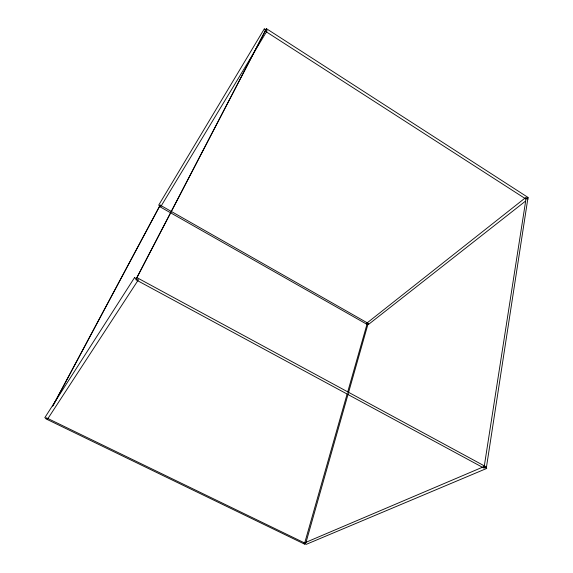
<?xml version="1.0" encoding="UTF-8"?>
<svg xmlns="http://www.w3.org/2000/svg" width="573" height="573" viewBox="0 0 573 573"><rect width="100%" height="100%" fill="white"/><g stroke="black" fill="none" stroke-linecap="round" stroke-linejoin="round"><path stroke-width="0.86" d="M266.409 28.65L135.808 279.717L483.97 468.091L486.47 467.038L528.034 197.434L266.409 28.65L136.216 278.922M484.249 466.329L525.964 199.067L528.034 197.434M304.399 544.049L305.696 543.498L46.528 417.867L45.897 418.842L304.399 544.049L347.166 393.852M347.653 392.133L366.964 324.332L368.188 323.365L160.196 205.12L52.652 406.207M305.939 542.638L368.188 323.365M53.26 405.254L160.196 205.12M525.377 201.23L368.546 324.404L366.605 323.301L525.799 197.484L528.191 199.024M137.097 277.719L486.47 467.038M159.401 206.445L366.964 324.332M264.998 30.985L525.964 199.067M264.275 28.901L158.685 205.155L160.906 206.416L267.133 30.741L264.275 28.901M134.497 277.654L44.809 417.674L47.616 419.035L138.408 279.774L134.497 277.654M483.662 466.723L303.855 543.197L306.24 544.35L486.771 468.406L483.662 466.723"/></g></svg>
